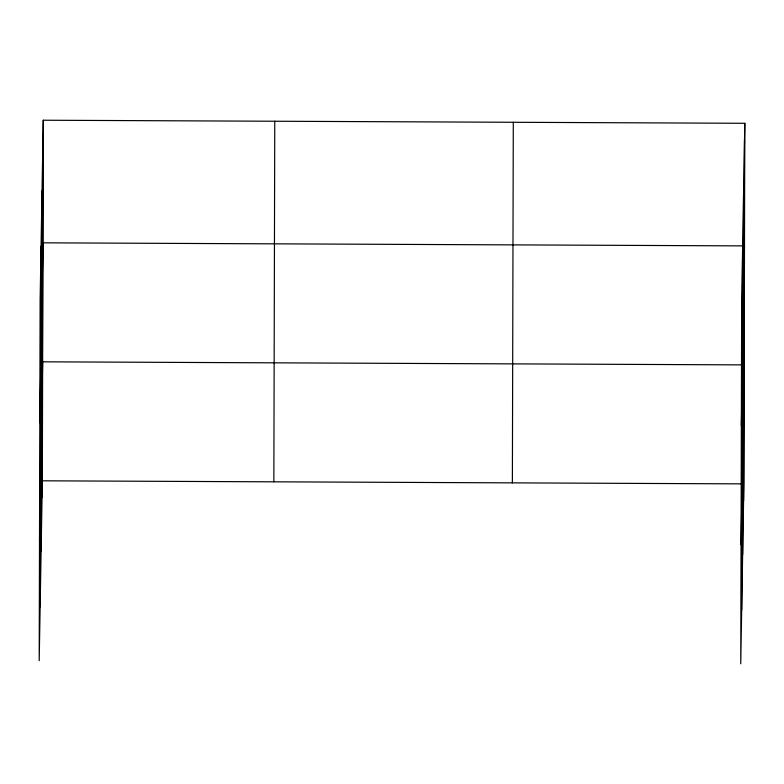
<?xml version="1.0" encoding="UTF-8"?>
<svg xmlns="http://www.w3.org/2000/svg" width="784" height="784" viewBox="0 0 784 784"><rect width="100%" height="100%" fill="white"/><g stroke="black" fill="none" stroke-linecap="round" stroke-linejoin="round"><path stroke-width="1.18" d="M40.141 606.865L41.062 246.274M41.111 551.377L42.022 190.796M42.052 497.536L42.963 136.945M43.257 120.226L40.121 300.125L39.2 660.706L42.336 480.808L43.257 120.226L744.8 123.294L743.879 483.875L740.743 663.774L741.664 303.192L744.8 123.294M273.851 481.817L274.763 121.236M512.373 482.866L513.295 122.275M741.684 609.932L742.595 249.351M742.654 554.455L743.565 193.864M743.585 500.604L744.506 140.022M39.808 422.723L42.944 242.824L744.486 245.892L741.35 425.79M39.504 541.715L42.64 361.816L741.752 364.874M741.047 544.782L744.183 364.883M42.336 480.808L741.448 483.865"/></g></svg>
